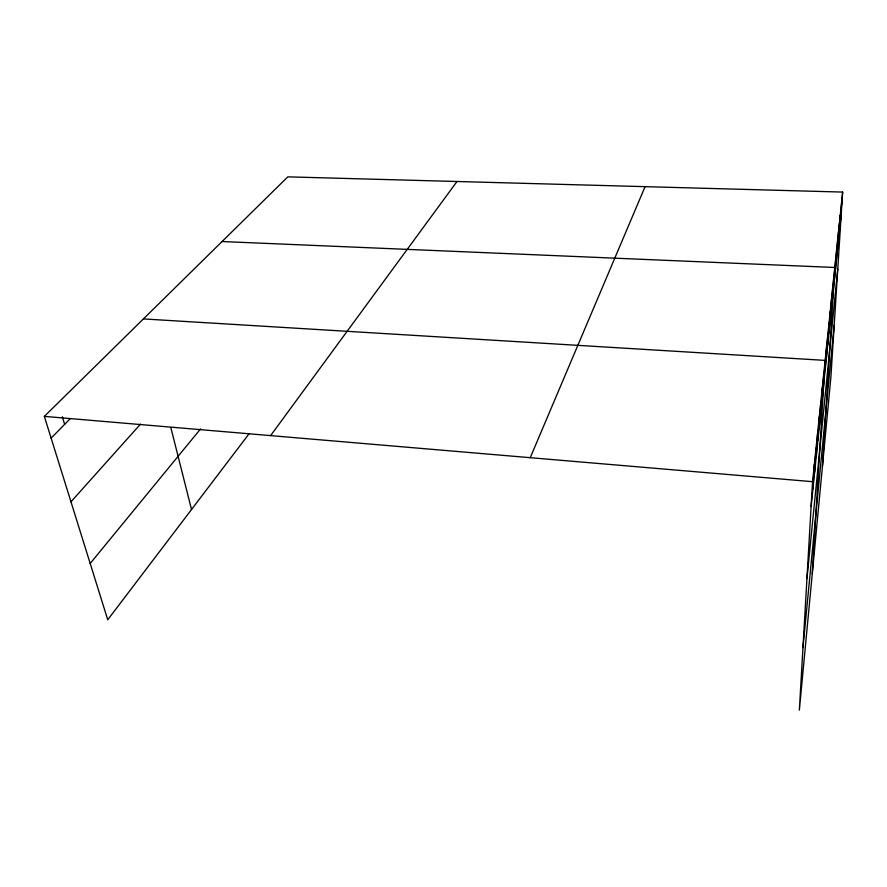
<?xml version="1.0" encoding="UTF-8"?>
<svg xmlns="http://www.w3.org/2000/svg" width="887" height="887" viewBox="0 0 887 887"><rect width="100%" height="100%" fill="white"/><g stroke="black" fill="none" stroke-linecap="round" stroke-linejoin="round"><path stroke-width="1.33" d="M842.65 192.08L812.547 481.685L799.353 710.143L830.897 377.141L842.65 192.08L287.809 176.857L44.35 416.38L107.737 619.78L249.258 433.532M812.902 489.07L814.321 464.533M814.621 472.294L816.04 448.013M816.284 456.118L817.703 432.091M817.892 440.506L819.3 416.735M819.433 425.438L820.841 401.911M820.93 410.892L822.327 387.597M822.382 396.811L823.768 373.76M812.281 573.601L825.154 360.388L143.406 318.921M825.132 370.034L826.496 347.449M826.44 357.284L827.804 334.92M827.704 344.932L829.057 322.801M828.935 332.958L830.287 311.049M830.132 321.349L831.463 299.662M831.285 310.084L832.616 288.608M832.416 299.152L833.725 277.897M822.46 466.196L834.811 267.486L222.072 241.53M834.479 279.083L835.776 258.228M835.421 269.87L836.707 249.203M836.341 260.9L837.627 240.41M837.239 252.152L838.514 231.84M838.115 243.615L839.39 223.491M838.969 235.299L840.233 215.353M839.812 227.172L841.053 207.403M840.621 219.255L841.863 199.653M802.957 647.676L834.19 325.196M806.948 578.601L837.771 268.949M811.117 506.477L841.419 211.516M530.238 457.692L645.082 186.658M270.613 435.617L456.993 181.502M90.186 563.467L200.529 428.964M70.971 501.809L140.49 424.141M51.124 438.111L70.25 418.653M44.35 416.38L812.547 481.685M62.334 416.768L64.64 424.363M170.892 427.778L191.525 509.515"/></g></svg>
